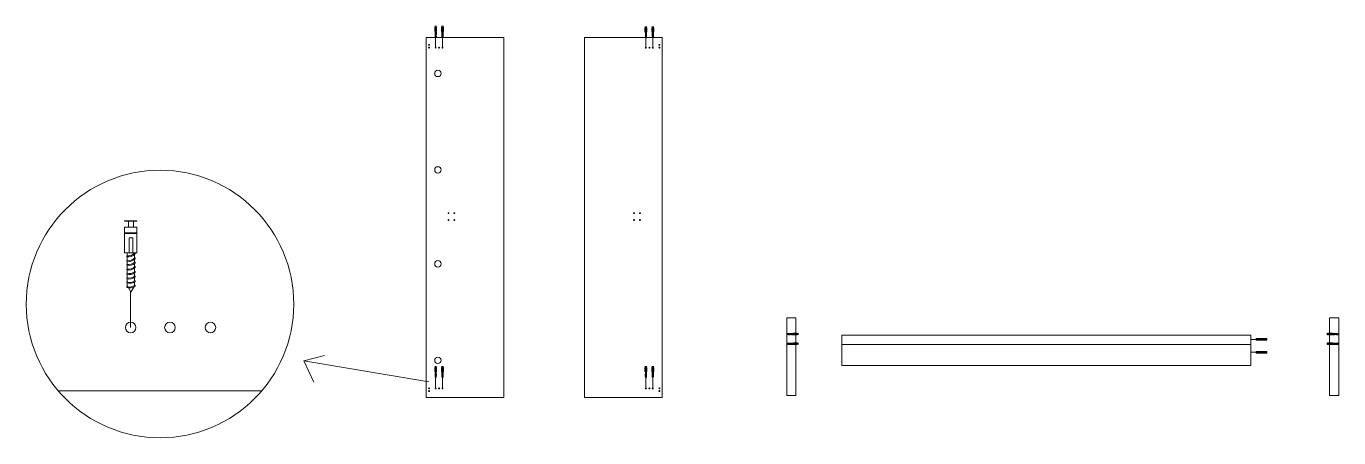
# Model space of a CAD drawing. Header units: inches. Extents: x 157 to 1857, y 42 to 911.
# Drawn here: x 1215 to 1857, y 710 to 911 of the extents above; entities that cross this region are included whole.
import ezdxf

# ---------------------------------------------------------------- set-up
doc = ezdxf.new("R2010")
doc.units = ezdxf.units.IN
doc.header["$MEASUREMENT"] = 0
doc.linetypes.add('HIDDEN', pattern=[0.375, 0.25, -0.125])
doc.layers.add('Arredi', color=3, linetype='Continuous', lineweight=15)
doc.layers.add('Tratteggi', color=3, linetype='HIDDEN', lineweight=15)

msp = doc.modelspace()

# ---------------------------------------------------------------- linework, layer by layer
at = {"layer": 'Arredi'}
for p, q in [((1414.628, 908.181), (1414.628, 908.248)), ((1414.628, 907.837), (1414.628, 907.902)), ((1414.628, 907.517), (1414.628, 907.582)), ((1414.628, 907.151), (1414.628, 907.217)), ((1414.628, 906.83), (1414.628, 906.892)), ((1414.628, 906.462), (1414.628, 906.526)), ((1414.628, 906.153), (1414.628, 906.213)), ((1414.628, 905.784), (1414.628, 905.846)), ((1414.662, 905.923), (1414.714, 905.824)), ((1414.753, 905.75), (1414.933, 905.41)), ((1414.933, 905.41), (1415.177, 905.812)), ((1414.935, 900.292), (1414.933, 905.41)), ((1415.276, 908.412), (1415.276, 908.491)), ((1415.276, 908.012), (1415.276, 908.115)), ((1415.276, 907.688), (1415.276, 907.792)), ((1415.276, 907.34), (1415.276, 907.445)), ((1415.276, 906.944), (1415.276, 907.042)), ((1415.276, 906.593), (1415.276, 906.692)), ((1415.276, 906.225), (1415.276, 906.319)), ((1415.276, 905.873), (1415.276, 905.968)), ((1415.335, 908.491), (1415.335, 908.491)), ((1417.982, 908.181), (1417.982, 908.248)), ((1417.982, 907.837), (1417.982, 907.902)), ((1417.982, 907.517), (1417.982, 907.582)), ((1417.982, 907.151), (1417.982, 907.217)), ((1417.982, 906.83), (1417.982, 906.892)), ((1417.982, 906.462), (1417.982, 906.526)), ((1417.982, 906.153), (1417.982, 906.213)), ((1417.982, 905.784), (1417.982, 905.846)), ((1418.017, 905.923), (1418.069, 905.824)), ((1418.108, 905.75), (1418.288, 905.41)), ((1418.288, 905.41), (1418.531, 905.812)), ((1418.29, 900.292), (1418.288, 905.41)), ((1418.631, 908.412), (1418.631, 908.491)), ((1418.631, 908.012), (1418.631, 908.115)), ((1418.631, 907.688), (1418.631, 907.792)), ((1418.631, 907.34), (1418.631, 907.445)), ((1418.631, 906.944), (1418.631, 907.042)), ((1418.631, 906.593), (1418.631, 906.692)), ((1418.631, 906.225), (1418.631, 906.319)), ((1418.631, 905.873), (1418.631, 905.968)), ((1418.69, 908.491), (1418.69, 908.491)), ((1517.449, 907.958), (1517.449, 908.025)), ((1517.449, 907.614), (1517.449, 907.679)), ((1517.449, 907.294), (1517.449, 907.359)), ((1517.449, 906.928), (1517.449, 906.993)), ((1517.449, 906.606), (1517.449, 906.669)), ((1517.449, 906.239), (1517.449, 906.302)), ((1517.449, 905.929), (1517.449, 905.99)), ((1517.449, 905.561), (1517.449, 905.622)), ((1517.483, 905.7), (1517.535, 905.601)), ((1517.574, 905.527), (1517.754, 905.187)), ((1517.754, 905.187), (1517.998, 905.589)), ((1517.756, 900.068), (1517.754, 905.187)), ((1518.097, 908.188), (1518.097, 908.268)), ((1518.097, 907.788), (1518.097, 907.892)), ((1518.097, 907.465), (1518.097, 907.568)), ((1518.097, 907.116), (1518.097, 907.221)), ((1518.097, 906.721), (1518.097, 906.819)), ((1518.097, 906.37), (1518.097, 906.469)), ((1518.097, 906.002), (1518.097, 906.096)), ((1518.097, 905.649), (1518.097, 905.745)), ((1518.156, 908.268), (1518.156, 908.268)), ((1520.803, 907.958), (1520.803, 908.025)), ((1520.803, 907.614), (1520.803, 907.679)), ((1520.803, 907.294), (1520.803, 907.359)), ((1520.803, 906.928), (1520.803, 906.993)), ((1520.803, 906.606), (1520.803, 906.669)), ((1520.803, 906.239), (1520.803, 906.302)), ((1520.803, 905.929), (1520.803, 905.99)), ((1520.803, 905.561), (1520.803, 905.622)), ((1520.838, 905.7), (1520.89, 905.601)), ((1520.929, 905.527), (1521.108, 905.187)), ((1521.108, 905.187), (1521.352, 905.589)), ((1521.111, 900.068), (1521.108, 905.187)), ((1521.452, 908.188), (1521.452, 908.268)), ((1521.452, 907.788), (1521.452, 907.892)), ((1521.452, 907.465), (1521.452, 907.568)), ((1521.452, 907.116), (1521.452, 907.221)), ((1521.452, 906.721), (1521.452, 906.819)), ((1521.452, 906.37), (1521.452, 906.469)), ((1521.452, 906.002), (1521.452, 906.096)), ((1521.452, 905.649), (1521.452, 905.745)), ((1521.51, 908.268), (1521.51, 908.268)), ((1263.863, 798.243), (1263.863, 798.664)), ((1263.863, 796.088), (1263.863, 796.496)), ((1267.929, 799.689), (1267.929, 800.188)), ((1267.929, 797.181), (1267.929, 797.831)), ((1268.297, 800.188), (1268.297, 800.187)), ((1263.863, 794.083), (1263.863, 794.49)), ((1263.863, 791.786), (1263.863, 792.198)), ((1263.863, 789.772), (1263.863, 790.165)), ((1267.929, 795.155), (1267.929, 795.802)), ((1267.929, 792.969), (1267.929, 793.628)), ((1267.929, 790.49), (1267.929, 791.102)), ((1263.863, 787.469), (1263.863, 787.866)), ((1263.863, 785.528), (1263.863, 785.907)), ((1263.863, 783.218), (1263.863, 783.603)), ((1264.079, 784.087), (1264.407, 783.466)), ((1265.777, 780.872), (1267.306, 783.395)), ((1267.929, 788.289), (1267.929, 788.91)), ((1267.929, 785.983), (1267.929, 786.574)), ((1267.929, 783.772), (1267.929, 784.371)), ((1264.65, 783.006), (1265.777, 780.872)), ((1265.77, 763.638), (1265.77, 781.046)), ((1816.147, 757.822), (1813.606, 757.822)), ((1821.358, 758.185), (1816.147, 758.185)), ((1821.358, 758.015), (1816.147, 758.015)), ((1821.358, 757.874), (1816.147, 757.874)), ((1821.358, 757.742), (1816.147, 757.742)), ((1821.358, 757.597), (1816.147, 757.597)), ((1816.147, 751.547), (1813.606, 751.547)), ((1821.358, 757.412), (1816.147, 757.412)), ((1821.358, 751.858), (1816.147, 751.858)), ((1821.358, 751.689), (1816.147, 751.689)), ((1821.358, 751.547), (1816.147, 751.547)), ((1821.358, 751.415), (1816.147, 751.415)), ((1821.358, 751.27), (1816.147, 751.27)), ((1821.358, 751.085), (1816.147, 751.085)), ((1350.527, 747.288), (1360.545, 749.903)), ((1411.628, 737.05), (1350.527, 747.288)), ((1350.527, 747.288), (1355.318, 736.832)), ((1414.628, 741.745), (1414.628, 741.812)), ((1414.628, 741.402), (1414.628, 741.467)), ((1414.628, 741.082), (1414.628, 741.147)), ((1414.628, 740.715), (1414.628, 740.781)), ((1414.628, 740.394), (1414.628, 740.457)), ((1414.628, 740.027), (1414.628, 740.09)), ((1414.628, 739.717), (1414.628, 739.778)), ((1414.628, 739.349), (1414.628, 739.41)), ((1414.662, 739.487), (1414.714, 739.388)), ((1414.753, 739.315), (1414.933, 738.974)), ((1414.933, 738.974), (1415.177, 739.377)), ((1414.935, 733.856), (1414.933, 738.974)), ((1415.276, 741.976), (1415.276, 742.055)), ((1415.276, 741.576), (1415.276, 741.679)), ((1415.276, 741.253), (1415.276, 741.356)), ((1415.276, 740.904), (1415.276, 741.009)), ((1415.276, 740.508), (1415.276, 740.606)), ((1415.276, 740.157), (1415.276, 740.257)), ((1415.276, 739.79), (1415.276, 739.884)), ((1415.276, 739.437), (1415.276, 739.532)), ((1415.335, 742.055), (1415.335, 742.055)), ((1417.982, 741.745), (1417.982, 741.812)), ((1417.982, 741.402), (1417.982, 741.467)), ((1417.982, 741.082), (1417.982, 741.147)), ((1417.982, 740.715), (1417.982, 740.781)), ((1417.982, 740.394), (1417.982, 740.457)), ((1417.982, 740.027), (1417.982, 740.09)), ((1417.982, 739.717), (1417.982, 739.778)), ((1417.982, 739.349), (1417.982, 739.41)), ((1418.017, 739.487), (1418.069, 739.388)), ((1418.108, 739.315), (1418.287, 738.974)), ((1418.287, 738.974), (1418.531, 739.377)), ((1418.29, 733.856), (1418.287, 738.974)), ((1418.631, 741.976), (1418.631, 742.055)), ((1418.631, 741.576), (1418.631, 741.679)), ((1418.631, 741.253), (1418.631, 741.356)), ((1418.631, 740.904), (1418.631, 741.009)), ((1418.631, 740.508), (1418.631, 740.606)), ((1418.631, 740.157), (1418.631, 740.257)), ((1418.631, 739.79), (1418.631, 739.884)), ((1418.631, 739.437), (1418.631, 739.532)), ((1418.689, 742.055), (1418.689, 742.055)), ((1517.47, 741.745), (1517.47, 741.812)), ((1517.47, 741.402), (1517.47, 741.467)), ((1517.47, 741.082), (1517.47, 741.147)), ((1517.47, 740.715), (1517.47, 740.781)), ((1517.47, 740.394), (1517.47, 740.457)), ((1517.47, 740.027), (1517.47, 740.09)), ((1517.47, 739.717), (1517.47, 739.778)), ((1517.47, 739.349), (1517.47, 739.41)), ((1517.505, 739.487), (1517.557, 739.388)), ((1517.596, 739.315), (1517.776, 738.974)), ((1517.776, 738.974), (1518.02, 739.377)), ((1517.778, 733.856), (1517.776, 738.974)), ((1518.119, 741.976), (1518.119, 742.055)), ((1518.119, 741.576), (1518.119, 741.679)), ((1518.119, 741.253), (1518.119, 741.356)), ((1518.119, 740.904), (1518.119, 741.009)), ((1518.119, 740.508), (1518.119, 740.606)), ((1518.119, 740.157), (1518.119, 740.257)), ((1518.119, 739.79), (1518.119, 739.884)), ((1518.119, 739.437), (1518.119, 739.532)), ((1518.178, 742.055), (1518.178, 742.055)), ((1520.825, 741.745), (1520.825, 741.812)), ((1520.825, 741.402), (1520.825, 741.467)), ((1520.825, 741.082), (1520.825, 741.147)), ((1520.825, 740.715), (1520.825, 740.781)), ((1520.825, 740.394), (1520.825, 740.457)), ((1520.825, 740.027), (1520.825, 740.09)), ((1520.825, 739.717), (1520.825, 739.778)), ((1520.825, 739.349), (1520.825, 739.41)), ((1520.86, 739.487), (1520.912, 739.388)), ((1520.951, 739.315), (1521.13, 738.974)), ((1521.13, 738.974), (1521.374, 739.377)), ((1521.133, 733.856), (1521.13, 738.974)), ((1521.474, 741.976), (1521.474, 742.055)), ((1521.474, 741.576), (1521.474, 741.679)), ((1521.474, 741.253), (1521.474, 741.356)), ((1521.474, 740.904), (1521.474, 741.009)), ((1521.474, 740.508), (1521.474, 740.606)), ((1521.474, 740.157), (1521.474, 740.257)), ((1521.474, 739.79), (1521.474, 739.884)), ((1521.474, 739.437), (1521.474, 739.532)), ((1521.532, 742.055), (1521.532, 742.055)), ((1230.371, 732.646), (1329.876, 732.646))]:
    msp.add_line(p, q, dxfattribs=at)
at = {"layer": 'Arredi', "color": 0}
for points in [[(1410.289, 729.452), (1410.289, 905.452), (1448.289, 905.452), (1448.289, 729.452)], [(1525.757, 729.452), (1525.757, 905.452), (1487.757, 905.452), (1487.757, 729.452)]]:
    msp.add_lwpolyline(points, close=True, dxfattribs=at)
at = {"layer": 'Arredi'}
for points in [[(1414.458, 910.96), (1415.4, 910.96), (1415.4, 910.995), (1414.458, 910.995)], [(1414.458, 910.478), (1415.4, 910.478), (1415.4, 908.491), (1414.458, 908.491)], [(1414.458, 909.997), (1415.4, 909.997), (1415.4, 910.038), (1414.458, 910.038)], [(1415.144, 910.478), (1414.754, 910.478), (1414.754, 910.96), (1415.144, 910.96)], [(1414.806, 908.491), (1415.103, 908.491), (1415.103, 909.648), (1414.806, 909.648)], [(1417.813, 910.96), (1418.755, 910.96), (1418.755, 910.995), (1417.813, 910.995)], [(1417.813, 910.478), (1418.755, 910.478), (1418.755, 908.491), (1417.813, 908.491)], [(1417.813, 909.997), (1418.755, 909.997), (1418.755, 910.038), (1417.813, 910.038)], [(1418.498, 910.478), (1418.109, 910.478), (1418.109, 910.96), (1418.498, 910.96)], [(1418.161, 908.491), (1418.458, 908.491), (1418.458, 909.648), (1418.161, 909.648)], [(1517.279, 910.737), (1518.221, 910.737), (1518.221, 910.772), (1517.279, 910.772)], [(1517.279, 910.254), (1518.221, 910.254), (1518.221, 908.268), (1517.279, 908.268)], [(1517.279, 909.773), (1518.221, 909.773), (1518.221, 909.814), (1517.279, 909.814)], [(1517.965, 910.254), (1517.575, 910.254), (1517.575, 910.737), (1517.965, 910.737)], [(1517.627, 908.268), (1517.924, 908.268), (1517.924, 909.425), (1517.627, 909.425)], [(1520.634, 910.737), (1521.576, 910.737), (1521.576, 910.772), (1520.634, 910.772)], [(1520.634, 910.254), (1521.576, 910.254), (1521.576, 908.268), (1520.634, 908.268)], [(1520.634, 909.773), (1521.576, 909.773), (1521.576, 909.814), (1520.634, 909.814)], [(1521.319, 910.254), (1520.93, 910.254), (1520.93, 910.737), (1521.319, 910.737)], [(1520.982, 908.268), (1521.279, 908.268), (1521.279, 909.425), (1520.982, 909.425)], [(1262.8, 815.663), (1268.708, 815.663), (1268.708, 815.885), (1262.8, 815.885)], [(1267.098, 812.641), (1264.657, 812.641), (1264.657, 815.663), (1267.098, 815.663)], [(1262.8, 812.641), (1268.708, 812.641), (1268.708, 800.188), (1262.8, 800.188)], [(1262.8, 809.625), (1268.708, 809.625), (1268.708, 809.882), (1262.8, 809.882)], [(1264.982, 800.188), (1266.846, 800.188), (1266.846, 807.441), (1264.982, 807.441)], [(1586.656, 768.37), (1586.656, 730.37), (1591.156, 730.37), (1591.156, 768.37)], [(1856.607, 768.37), (1856.607, 730.37), (1852.107, 730.37), (1852.107, 768.37)], [(1591.261, 760.922), (1591.261, 759.979), (1591.302, 759.979), (1591.302, 760.922)], [(1591.742, 760.236), (1591.742, 760.626), (1592.224, 760.626), (1592.224, 760.236)], [(1592.224, 760.922), (1592.224, 759.979), (1592.259, 759.979), (1592.259, 760.922)], [(1613.606, 755.335), (1813.606, 755.335), (1813.606, 759.835), (1613.606, 759.835)], [(1613.606, 759.835), (1813.606, 759.835), (1813.606, 745.033), (1613.606, 745.033)], [(1816.147, 757.412), (1821.358, 757.412), (1821.358, 758.185), (1816.147, 758.185)], [(1851.039, 760.922), (1851.039, 759.979), (1851.003, 759.979), (1851.003, 760.922)], [(1851.521, 760.236), (1851.521, 760.626), (1851.039, 760.626), (1851.039, 760.236)], [(1852.002, 760.922), (1852.002, 759.979), (1851.961, 759.979), (1851.961, 760.922)], [(1591.261, 756.183), (1591.261, 755.241), (1591.302, 755.241), (1591.302, 756.183)], [(1591.742, 755.497), (1591.742, 755.887), (1592.224, 755.887), (1592.224, 755.497)], [(1592.224, 756.183), (1592.224, 755.241), (1592.259, 755.241), (1592.259, 756.183)], [(1816.147, 751.085), (1821.358, 751.085), (1821.358, 751.858), (1816.147, 751.858)], [(1851.039, 756.183), (1851.039, 755.241), (1851.003, 755.241), (1851.003, 756.183)], [(1851.521, 755.497), (1851.521, 755.887), (1851.039, 755.887), (1851.039, 755.497)], [(1852.002, 756.183), (1852.002, 755.241), (1851.961, 755.241), (1851.961, 756.183)], [(1414.458, 744.524), (1415.4, 744.524), (1415.4, 744.56), (1414.458, 744.56)], [(1414.458, 744.042), (1415.4, 744.042), (1415.4, 742.055), (1414.458, 742.055)], [(1414.458, 743.561), (1415.4, 743.561), (1415.4, 743.602), (1414.458, 743.602)], [(1415.144, 744.042), (1414.754, 744.042), (1414.754, 744.524), (1415.144, 744.524)], [(1414.806, 742.055), (1415.103, 742.055), (1415.103, 743.213), (1414.806, 743.213)], [(1417.813, 744.524), (1418.755, 744.524), (1418.755, 744.56), (1417.813, 744.56)], [(1417.813, 744.042), (1418.755, 744.042), (1418.755, 742.055), (1417.813, 742.055)], [(1417.813, 743.561), (1418.755, 743.561), (1418.755, 743.602), (1417.813, 743.602)], [(1418.498, 744.042), (1418.109, 744.042), (1418.109, 744.524), (1418.498, 744.524)], [(1418.161, 742.055), (1418.458, 742.055), (1418.458, 743.213), (1418.161, 743.213)], [(1517.301, 744.524), (1518.243, 744.524), (1518.243, 744.56), (1517.301, 744.56)], [(1517.301, 744.042), (1518.243, 744.042), (1518.243, 742.055), (1517.301, 742.055)], [(1517.301, 743.561), (1518.243, 743.561), (1518.243, 743.602), (1517.301, 743.602)], [(1517.986, 744.042), (1517.597, 744.042), (1517.597, 744.524), (1517.986, 744.524)], [(1517.649, 742.055), (1517.946, 742.055), (1517.946, 743.213), (1517.649, 743.213)], [(1520.655, 744.524), (1521.598, 744.524), (1521.598, 744.56), (1520.655, 744.56)], [(1520.655, 744.042), (1521.598, 744.042), (1521.598, 742.055), (1520.655, 742.055)], [(1520.655, 743.561), (1521.598, 743.561), (1521.598, 743.602), (1520.655, 743.602)], [(1521.341, 744.042), (1520.952, 744.042), (1520.952, 744.524), (1521.341, 744.524)], [(1521.004, 742.055), (1521.301, 742.055), (1521.301, 743.213), (1521.004, 743.213)]]:
    msp.add_lwpolyline(points, close=True, dxfattribs=at)
for points in [[(1414.662, 908.244), (1414.662, 908.491), (1415.244, 908.491), (1415.244, 908.481)], [(1414.662, 907.896), (1414.662, 908.176)], [(1414.662, 907.576), (1414.662, 907.83)], [(1414.662, 907.211), (1414.662, 907.509)], [(1414.662, 906.883), (1414.662, 907.144)], [(1414.662, 906.518), (1414.662, 906.819)], [(1414.662, 906.202), (1414.662, 906.453)], [(1414.662, 905.923), (1414.662, 906.14)], [(1415.244, 908.376), (1415.244, 908.082)], [(1415.244, 907.982), (1415.244, 907.758)], [(1415.244, 907.659), (1415.244, 907.41)], [(1415.244, 907.309), (1415.244, 907.015)], [(1415.244, 906.92), (1415.244, 906.663)], [(1415.244, 906.567), (1415.244, 906.296)], [(1415.244, 906.204), (1415.244, 905.943)], [(1418.017, 908.244), (1418.017, 908.491), (1418.598, 908.491), (1418.598, 908.481)], [(1418.017, 907.896), (1418.017, 908.176)], [(1418.017, 907.576), (1418.017, 907.83)], [(1418.017, 907.211), (1418.017, 907.509)], [(1418.017, 906.883), (1418.017, 907.144)], [(1418.017, 906.518), (1418.017, 906.819)], [(1418.017, 906.202), (1418.017, 906.453)], [(1418.017, 905.923), (1418.017, 906.14)], [(1418.598, 908.376), (1418.598, 908.082)], [(1418.598, 907.982), (1418.598, 907.758)], [(1418.598, 907.659), (1418.598, 907.41)], [(1418.598, 907.309), (1418.598, 907.015)], [(1418.598, 906.92), (1418.598, 906.663)], [(1418.598, 906.567), (1418.598, 906.296)], [(1418.598, 906.204), (1418.598, 905.943)], [(1517.483, 908.021), (1517.483, 908.268), (1518.065, 908.268), (1518.065, 908.258)], [(1517.483, 907.673), (1517.483, 907.952)], [(1517.483, 907.353), (1517.483, 907.606)], [(1517.483, 906.988), (1517.483, 907.286)], [(1517.483, 906.66), (1517.483, 906.921)], [(1517.483, 906.294), (1517.483, 906.596)], [(1517.483, 905.979), (1517.483, 906.229)], [(1517.483, 905.7), (1517.483, 905.917)], [(1518.065, 908.153), (1518.065, 907.858)], [(1518.065, 907.759), (1518.065, 907.535)], [(1518.065, 907.436), (1518.065, 907.186)], [(1518.065, 907.085), (1518.065, 906.791)], [(1518.065, 906.697), (1518.065, 906.44)], [(1518.065, 906.344), (1518.065, 906.073)], [(1518.065, 905.981), (1518.065, 905.72)], [(1520.838, 908.021), (1520.838, 908.268), (1521.419, 908.268), (1521.419, 908.258)], [(1520.838, 907.673), (1520.838, 907.952)], [(1520.838, 907.353), (1520.838, 907.606)], [(1520.838, 906.988), (1520.838, 907.286)], [(1520.838, 906.66), (1520.838, 906.921)], [(1520.838, 906.294), (1520.838, 906.596)], [(1520.838, 905.979), (1520.838, 906.229)], [(1520.838, 905.7), (1520.838, 905.917)], [(1521.419, 908.153), (1521.419, 907.858)], [(1521.419, 907.759), (1521.419, 907.535)], [(1521.419, 907.436), (1521.419, 907.186)], [(1521.419, 907.085), (1521.419, 906.791)], [(1521.419, 906.697), (1521.419, 906.44)], [(1521.419, 906.344), (1521.419, 906.073)], [(1521.419, 905.981), (1521.419, 905.72)], [(1264.079, 798.64), (1264.079, 800.188), (1267.725, 800.188), (1267.725, 800.126)], [(1264.079, 796.458), (1264.079, 798.209)], [(1264.079, 794.451), (1264.079, 796.04)], [(1267.725, 799.467), (1267.725, 797.621)], [(1267.725, 796.996), (1267.725, 795.595)], [(1264.079, 792.164), (1264.079, 794.034)], [(1264.079, 790.11), (1264.079, 791.742)], [(1264.079, 787.816), (1264.079, 789.707)], [(1267.725, 794.972), (1267.725, 793.408)], [(1267.725, 792.775), (1267.725, 790.931)], [(1267.725, 790.338), (1267.725, 788.73)], [(1264.079, 785.839), (1264.079, 787.409)], [(1264.079, 784.087), (1264.079, 785.448)], [(1267.725, 788.128), (1267.725, 786.426)], [(1267.725, 785.851), (1267.725, 784.214)], [(1591.156, 760.922), (1591.742, 760.922), (1591.742, 759.979), (1591.156, 759.979)], [(1852.107, 760.922), (1851.521, 760.922), (1851.521, 759.979), (1852.107, 759.979)], [(1591.156, 756.183), (1591.742, 756.183), (1591.742, 755.241), (1591.156, 755.241)], [(1852.107, 756.183), (1851.521, 756.183), (1851.521, 755.241), (1852.107, 755.241)], [(1414.662, 741.809), (1414.662, 742.055), (1415.244, 742.055), (1415.244, 742.046)], [(1414.662, 741.461), (1414.662, 741.74)], [(1414.662, 741.14), (1414.662, 741.394)], [(1414.662, 740.776), (1414.662, 741.074)], [(1414.662, 740.448), (1414.662, 740.708)], [(1414.662, 740.082), (1414.662, 740.384)], [(1414.662, 739.767), (1414.662, 740.017)], [(1414.662, 739.487), (1414.662, 739.704)], [(1415.244, 741.941), (1415.244, 741.646)], [(1415.244, 741.546), (1415.244, 741.323)], [(1415.244, 741.223), (1415.244, 740.974)], [(1415.244, 740.873), (1415.244, 740.579)], [(1415.244, 740.484), (1415.244, 740.228)], [(1415.244, 740.132), (1415.244, 739.86)], [(1415.244, 739.769), (1415.244, 739.507)], [(1418.017, 741.809), (1418.017, 742.055), (1418.598, 742.055), (1418.598, 742.046)], [(1418.017, 741.461), (1418.017, 741.74)], [(1418.017, 741.14), (1418.017, 741.394)], [(1418.017, 740.776), (1418.017, 741.074)], [(1418.017, 740.448), (1418.017, 740.708)], [(1418.017, 740.082), (1418.017, 740.384)], [(1418.017, 739.767), (1418.017, 740.017)], [(1418.017, 739.487), (1418.017, 739.704)], [(1418.598, 741.941), (1418.598, 741.646)], [(1418.598, 741.546), (1418.598, 741.323)], [(1418.598, 741.223), (1418.598, 740.974)], [(1418.598, 740.873), (1418.598, 740.579)], [(1418.598, 740.484), (1418.598, 740.228)], [(1418.598, 740.132), (1418.598, 739.86)], [(1418.598, 739.769), (1418.598, 739.507)], [(1517.505, 741.809), (1517.505, 742.055), (1518.086, 742.055), (1518.086, 742.046)], [(1517.505, 741.461), (1517.505, 741.74)], [(1517.505, 741.14), (1517.505, 741.394)], [(1517.505, 740.776), (1517.505, 741.074)], [(1517.505, 740.448), (1517.505, 740.708)], [(1517.505, 740.082), (1517.505, 740.384)], [(1517.505, 739.767), (1517.505, 740.017)], [(1517.505, 739.487), (1517.505, 739.704)], [(1518.086, 741.941), (1518.086, 741.646)], [(1518.086, 741.546), (1518.086, 741.323)], [(1518.086, 741.223), (1518.086, 740.974)], [(1518.086, 740.873), (1518.086, 740.579)], [(1518.086, 740.484), (1518.086, 740.228)], [(1518.086, 740.132), (1518.086, 739.86)], [(1518.086, 739.769), (1518.086, 739.507)], [(1520.86, 741.809), (1520.86, 742.055), (1521.441, 742.055), (1521.441, 742.046)], [(1520.86, 741.461), (1520.86, 741.74)], [(1520.86, 741.14), (1520.86, 741.394)], [(1520.86, 740.776), (1520.86, 741.074)], [(1520.86, 740.448), (1520.86, 740.708)], [(1520.86, 740.082), (1520.86, 740.384)], [(1520.86, 739.767), (1520.86, 740.017)], [(1520.86, 739.487), (1520.86, 739.704)], [(1521.441, 741.941), (1521.441, 741.646)], [(1521.441, 741.546), (1521.441, 741.323)], [(1521.441, 741.223), (1521.441, 740.974)], [(1521.441, 740.873), (1521.441, 740.579)], [(1521.441, 740.484), (1521.441, 740.228)], [(1521.441, 740.132), (1521.441, 739.86)], [(1521.441, 739.769), (1521.441, 739.507)]]:
    msp.add_lwpolyline(points, dxfattribs=at)
at = {"layer": 'Arredi', "color": 0}
for centre, radius in [((1411.695, 901.882), 0.223), ((1411.695, 900.549), 0.223), ((1414.935, 900.515), 0.223), ((1416.588, 900.515), 0.223), ((1418.29, 900.515), 0.223), ((1517.756, 900.515), 0.223), ((1519.457, 900.515), 0.223), ((1521.11, 900.515), 0.223), ((1524.35, 901.882), 0.223), ((1524.35, 900.549), 0.223), ((1416.036, 887.92), 1.579), ((1416.036, 840.725), 1.579), ((1421.194, 819.554), 0.223), ((1421.194, 816.199), 0.223), ((1424.067, 819.554), 0.223), ((1424.067, 816.199), 0.223), ((1511.979, 819.554), 0.223), ((1511.979, 816.199), 0.223), ((1514.851, 819.554), 0.223), ((1514.851, 816.199), 0.223), ((1416.036, 794.772), 1.579), ((1416.036, 747.576), 1.579), ((1411.695, 733.875), 0.223), ((1411.695, 732.543), 0.223), ((1414.935, 733.856), 0.223), ((1416.588, 733.856), 0.223), ((1418.29, 733.856), 0.223), ((1517.756, 733.856), 0.223), ((1519.457, 733.856), 0.223), ((1521.11, 733.856), 0.223), ((1524.35, 733.875), 0.223), ((1524.35, 732.543), 0.223)]:
    msp.add_circle(centre, radius, dxfattribs=at)
at = {"layer": 'Arredi'}
for centre, radius in [((1280.124, 775.122), 65.418), ((1265.77, 763.638), 2.596), ((1284.996, 763.638), 2.596), ((1304.779, 763.638), 2.596)]:
    msp.add_circle(centre, radius, dxfattribs=at)
for centre, radius, start, end in [((1414.72, 908.933), 0.691, 262.29562, 320.25391), ((1414.751, 908.861), 0.691, 259.731763, 319.437145), ((1414.764, 908.58), 0.691, 258.59175, 317.744307), ((1414.795, 908.508), 0.691, 255.995783, 314.103487), ((1414.767, 908.259), 0.691, 258.361488, 317.409854), ((1414.798, 908.187), 0.691, 255.763133, 313.790117), ((1414.753, 907.897), 0.691, 259.568168, 319.190284), ((1414.783, 907.825), 0.691, 256.98181, 315.454157), ((1414.816, 907.558), 0.691, 254.21762, 311.756437), ((1414.846, 907.486), 0.691, 251.567988, 308.445553), ((1414.801, 907.195), 0.691, 255.444744, 313.364423), ((1414.832, 907.123), 0.691, 252.811975, 309.974111), ((1414.854, 906.867), 0.691, 250.936067, 307.685501), ((1414.884, 906.795), 0.691, 248.233937, 304.550471), ((1414.839, 906.504), 0.691, 252.184537, 309.197652), ((1414.87, 906.432), 0.691, 249.503689, 306.001238), ((1418.075, 908.933), 0.691, 262.29562, 320.25391), ((1418.106, 908.861), 0.691, 259.731763, 319.437145), ((1418.119, 908.58), 0.691, 258.59175, 317.744307), ((1418.15, 908.508), 0.691, 255.995783, 314.103487), ((1418.122, 908.259), 0.691, 258.361488, 317.409854), ((1418.152, 908.187), 0.691, 255.763133, 313.790117), ((1418.107, 907.897), 0.691, 259.568168, 319.190284), ((1418.138, 907.825), 0.691, 256.98181, 315.454157), ((1418.17, 907.558), 0.691, 254.21762, 311.756437), ((1418.201, 907.486), 0.691, 251.567988, 308.445553), ((1418.156, 907.195), 0.691, 255.444744, 313.364423), ((1418.187, 907.123), 0.691, 252.811975, 309.974111), ((1418.208, 906.867), 0.691, 250.936067, 307.685501), ((1418.239, 906.795), 0.691, 248.233937, 304.550471), ((1418.194, 906.504), 0.691, 252.184537, 309.197652), ((1418.224, 906.432), 0.691, 249.503689, 306.001238), ((1517.541, 908.71), 0.691, 262.29562, 320.25391), ((1517.572, 908.638), 0.691, 259.731763, 319.437145), ((1517.585, 908.357), 0.691, 258.59175, 317.744307), ((1517.616, 908.285), 0.691, 255.995783, 314.103487), ((1517.588, 908.036), 0.691, 258.361488, 317.409854), ((1517.619, 907.964), 0.691, 255.763133, 313.790117), ((1517.574, 907.673), 0.691, 259.568168, 319.190284), ((1517.604, 907.601), 0.691, 256.98181, 315.454157), ((1517.637, 907.334), 0.691, 254.21762, 311.756437), ((1517.667, 907.262), 0.691, 251.567988, 308.445553), ((1517.622, 906.972), 0.691, 255.444744, 313.364423), ((1517.653, 906.9), 0.691, 252.811975, 309.974111), ((1517.674, 906.643), 0.691, 250.936067, 307.685501), ((1517.705, 906.571), 0.691, 248.233937, 304.550471), ((1517.66, 906.281), 0.691, 252.184537, 309.197652), ((1517.691, 906.209), 0.691, 249.503689, 306.001238), ((1520.896, 908.71), 0.691, 262.29562, 320.25391), ((1520.926, 908.638), 0.691, 259.731763, 319.437145), ((1520.94, 908.357), 0.691, 258.59175, 317.744307), ((1520.97, 908.285), 0.691, 255.995783, 314.103487), ((1520.943, 908.036), 0.691, 258.361488, 317.409854), ((1520.973, 907.964), 0.691, 255.763133, 313.790117), ((1520.928, 907.673), 0.691, 259.568168, 319.190284), ((1520.959, 907.601), 0.691, 256.98181, 315.454157), ((1520.991, 907.334), 0.691, 254.21762, 311.756437), ((1521.022, 907.262), 0.691, 251.567988, 308.445553), ((1520.977, 906.972), 0.691, 255.444744, 313.364423), ((1521.008, 906.9), 0.691, 252.811975, 309.974111), ((1521.029, 906.643), 0.691, 250.936067, 307.685501), ((1521.06, 906.571), 0.691, 248.233937, 304.550471), ((1521.015, 906.281), 0.691, 252.184537, 309.197652), ((1521.045, 906.209), 0.691, 249.503689, 306.001238), ((1264.444, 802.959), 4.334, 262.29562, 320.25391), ((1264.636, 802.508), 4.334, 259.731763, 319.437145), ((1264.721, 800.745), 4.334, 258.59175, 317.744307), ((1264.912, 800.294), 4.334, 255.995783, 314.103487), ((1264.738, 798.735), 4.334, 258.361488, 317.409854), ((1264.929, 798.284), 4.334, 255.763133, 313.790117), ((1264.648, 796.461), 4.334, 259.568168, 319.190284), ((1264.84, 796.009), 4.334, 256.98181, 315.454157), ((1265.042, 794.336), 4.334, 254.21762, 311.756437), ((1265.234, 793.885), 4.334, 251.567988, 308.445553), ((1264.953, 792.061), 4.334, 255.444744, 313.364423), ((1265.144, 791.61), 4.334, 252.811975, 309.974111), ((1265.279, 790.004), 4.334, 250.936067, 307.685501), ((1265.471, 789.553), 4.334, 248.233937, 304.550471), ((1265.189, 787.73), 4.334, 252.184537, 309.197652), ((1265.381, 787.279), 4.334, 249.503689, 306.001238), ((1414.72, 742.498), 0.691, 262.29562, 320.25391), ((1414.751, 742.426), 0.691, 259.731763, 319.437145), ((1414.764, 742.144), 0.691, 258.59175, 317.744307), ((1414.795, 742.072), 0.691, 255.995783, 314.103487), ((1414.767, 741.824), 0.691, 258.361488, 317.409854), ((1414.798, 741.752), 0.691, 255.763133, 313.790117), ((1414.753, 741.461), 0.691, 259.568168, 319.190284), ((1414.783, 741.389), 0.691, 256.98181, 315.454157), ((1414.816, 741.122), 0.691, 254.21762, 311.756437), ((1414.846, 741.05), 0.691, 251.567988, 308.445553), ((1414.801, 740.759), 0.691, 255.444744, 313.364423), ((1414.832, 740.687), 0.691, 252.811975, 309.974111), ((1414.853, 740.431), 0.691, 250.936067, 307.685501), ((1414.884, 740.359), 0.691, 248.233937, 304.550471), ((1414.839, 740.068), 0.691, 252.184537, 309.197652), ((1414.87, 739.996), 0.691, 249.503689, 306.001238), ((1418.075, 742.498), 0.691, 262.29562, 320.25391), ((1418.105, 742.426), 0.691, 259.731763, 319.437145), ((1418.119, 742.144), 0.691, 258.59175, 317.744307), ((1418.15, 742.072), 0.691, 255.995783, 314.103487), ((1418.122, 741.824), 0.691, 258.361488, 317.409854), ((1418.152, 741.752), 0.691, 255.763133, 313.790117), ((1418.107, 741.461), 0.691, 259.568168, 319.190284), ((1418.138, 741.389), 0.691, 256.98181, 315.454157), ((1418.17, 741.122), 0.691, 254.21762, 311.756437), ((1418.201, 741.05), 0.691, 251.567988, 308.445553), ((1418.156, 740.759), 0.691, 255.444744, 313.364423), ((1418.187, 740.687), 0.691, 252.811975, 309.974111), ((1418.208, 740.431), 0.691, 250.936067, 307.685501), ((1418.239, 740.359), 0.691, 248.233937, 304.550471), ((1418.194, 740.068), 0.691, 252.184537, 309.197652), ((1418.224, 739.996), 0.691, 249.503689, 306.001238), ((1517.563, 742.498), 0.691, 262.29562, 320.25391), ((1517.594, 742.426), 0.691, 259.731763, 319.437145), ((1517.607, 742.144), 0.691, 258.59175, 317.744307), ((1517.638, 742.072), 0.691, 255.995783, 314.103487), ((1517.61, 741.824), 0.691, 258.361488, 317.409854), ((1517.64, 741.752), 0.691, 255.763133, 313.790117), ((1517.596, 741.461), 0.691, 259.568168, 319.190284), ((1517.626, 741.389), 0.691, 256.98181, 315.454157), ((1517.659, 741.122), 0.691, 254.21762, 311.756437), ((1517.689, 741.05), 0.691, 251.567988, 308.445553), ((1517.644, 740.759), 0.691, 255.444744, 313.364423), ((1517.675, 740.687), 0.691, 252.811975, 309.974111), ((1517.696, 740.431), 0.691, 250.936067, 307.685501), ((1517.727, 740.359), 0.691, 248.233937, 304.550471), ((1517.682, 740.068), 0.691, 252.184537, 309.197652), ((1517.713, 739.996), 0.691, 249.503689, 306.001238), ((1520.918, 742.498), 0.691, 262.29562, 320.25391), ((1520.948, 742.426), 0.691, 259.731763, 319.437145), ((1520.962, 742.144), 0.691, 258.59175, 317.744307), ((1520.992, 742.072), 0.691, 255.995783, 314.103487), ((1520.965, 741.824), 0.691, 258.361488, 317.409854), ((1520.995, 741.752), 0.691, 255.763133, 313.790117), ((1520.95, 741.461), 0.691, 259.568168, 319.190284), ((1520.981, 741.389), 0.691, 256.98181, 315.454157), ((1521.013, 741.122), 0.691, 254.21762, 311.756437), ((1521.044, 741.05), 0.691, 251.567988, 308.445553), ((1520.999, 740.759), 0.691, 255.444744, 313.364423), ((1521.029, 740.687), 0.691, 252.811975, 309.974111), ((1521.051, 740.431), 0.691, 250.936067, 307.685501), ((1521.081, 740.359), 0.691, 248.233937, 304.550471), ((1521.037, 740.068), 0.691, 252.184537, 309.197652), ((1521.067, 739.996), 0.691, 249.503689, 306.001238)]:
    msp.add_arc(centre, radius, start, end, dxfattribs=at)
at = {"layer": 'Tratteggi'}
for p, q in [((1587.014, 760.627), (1586.674, 760.447)), ((1586.674, 760.447), (1587.076, 760.203)), ((1587.048, 760.752), (1587.11, 760.752)), ((1587.187, 760.718), (1587.088, 760.665)), ((1587.137, 760.104), (1587.232, 760.104)), ((1587.417, 760.752), (1587.477, 760.752)), ((1587.489, 760.104), (1587.584, 760.104)), ((1587.726, 760.752), (1587.79, 760.752)), ((1587.857, 760.104), (1587.956, 760.104)), ((1588.094, 760.752), (1588.156, 760.752)), ((1588.208, 760.104), (1588.306, 760.104)), ((1588.415, 760.752), (1588.481, 760.752)), ((1588.604, 760.104), (1588.709, 760.104)), ((1588.781, 760.752), (1588.846, 760.752)), ((1588.952, 760.104), (1589.056, 760.104)), ((1589.101, 760.752), (1589.166, 760.752)), ((1589.276, 760.104), (1589.379, 760.104)), ((1589.445, 760.752), (1589.512, 760.752)), ((1589.676, 760.104), (1589.755, 760.104)), ((1589.755, 760.045), (1589.755, 760.045)), ((1853.587, 760.104), (1853.508, 760.104)), ((1853.508, 760.045), (1853.508, 760.045)), ((1853.818, 760.752), (1853.751, 760.752)), ((1853.987, 760.104), (1853.884, 760.104)), ((1854.161, 760.752), (1854.096, 760.752)), ((1854.31, 760.104), (1854.207, 760.104)), ((1854.481, 760.752), (1854.416, 760.752)), ((1854.659, 760.104), (1854.554, 760.104)), ((1854.848, 760.752), (1854.782, 760.752)), ((1855.055, 760.104), (1854.957, 760.104)), ((1855.169, 760.752), (1855.106, 760.752)), ((1855.406, 760.104), (1855.307, 760.104)), ((1855.536, 760.752), (1855.473, 760.752)), ((1855.773, 760.104), (1855.679, 760.104)), ((1855.846, 760.752), (1855.786, 760.752)), ((1856.126, 760.104), (1856.031, 760.104)), ((1587.014, 755.888), (1586.674, 755.708)), ((1586.674, 755.708), (1587.076, 755.464)), ((1587.048, 756.013), (1587.11, 756.013)), ((1587.187, 755.979), (1587.088, 755.927)), ((1587.137, 755.365), (1587.232, 755.365)), ((1587.417, 756.013), (1587.477, 756.013)), ((1587.489, 755.365), (1587.584, 755.365)), ((1587.726, 756.013), (1587.79, 756.013)), ((1587.857, 755.365), (1587.956, 755.365)), ((1588.094, 756.013), (1588.156, 756.013)), ((1588.208, 755.365), (1588.306, 755.365)), ((1588.415, 756.013), (1588.481, 756.013)), ((1588.604, 755.365), (1588.709, 755.365)), ((1588.781, 756.013), (1588.846, 756.013)), ((1588.952, 755.365), (1589.056, 755.365)), ((1589.101, 756.013), (1589.166, 756.013)), ((1589.276, 755.365), (1589.379, 755.365)), ((1589.445, 756.013), (1589.512, 756.013)), ((1589.676, 755.365), (1589.755, 755.365)), ((1589.755, 755.306), (1589.755, 755.306)), ((1853.587, 755.365), (1853.508, 755.365)), ((1853.508, 755.306), (1853.508, 755.306)), ((1853.818, 756.013), (1853.751, 756.013)), ((1853.987, 755.365), (1853.884, 755.365)), ((1854.161, 756.013), (1854.096, 756.013)), ((1854.31, 755.365), (1854.207, 755.365)), ((1854.481, 756.013), (1854.416, 756.013)), ((1854.659, 755.365), (1854.554, 755.365)), ((1854.848, 756.013), (1854.782, 756.013)), ((1855.055, 755.365), (1854.957, 755.365)), ((1855.169, 756.013), (1855.106, 756.013)), ((1855.406, 755.365), (1855.307, 755.365)), ((1855.536, 756.013), (1855.473, 756.013)), ((1855.773, 755.365), (1855.679, 755.365)), ((1855.846, 756.013), (1855.786, 756.013)), ((1856.126, 755.365), (1856.031, 755.365)), ((1856.076, 755.979), (1856.175, 755.927)), ((1856.214, 756.013), (1856.153, 756.013)), ((1856.589, 755.708), (1856.186, 755.464)), ((1856.248, 755.888), (1856.589, 755.708))]:
    msp.add_line(p, q, dxfattribs=at)
for points in [[(1587.187, 760.718), (1587.404, 760.718)], [(1587.468, 760.136), (1587.207, 760.136)], [(1587.466, 760.718), (1587.717, 760.718)], [(1587.831, 760.136), (1587.56, 760.136)], [(1587.782, 760.718), (1588.083, 760.718)], [(1588.184, 760.136), (1587.927, 760.136)], [(1588.148, 760.718), (1588.408, 760.718)], [(1588.573, 760.136), (1588.279, 760.136)], [(1588.475, 760.718), (1588.774, 760.718)], [(1588.923, 760.136), (1588.674, 760.136)], [(1588.84, 760.718), (1589.094, 760.718)], [(1589.246, 760.136), (1589.023, 760.136)], [(1589.16, 760.718), (1589.44, 760.718)], [(1589.64, 760.136), (1589.346, 760.136)], [(1589.508, 760.718), (1589.755, 760.718), (1589.755, 760.136), (1589.745, 760.136)], [(1591.118, 759.979), (1589.755, 759.979), (1589.755, 760.922), (1591.118, 760.922)], [(1852.145, 759.979), (1853.508, 759.979), (1853.508, 760.922), (1852.145, 760.922)], [(1853.754, 760.718), (1853.508, 760.718), (1853.508, 760.136), (1853.517, 760.136)], [(1853.622, 760.136), (1853.917, 760.136)], [(1854.102, 760.718), (1853.823, 760.718)], [(1854.017, 760.136), (1854.24, 760.136)], [(1854.423, 760.718), (1854.169, 760.718)], [(1854.34, 760.136), (1854.589, 760.136)], [(1854.788, 760.718), (1854.489, 760.718)], [(1854.69, 760.136), (1854.984, 760.136)], [(1855.115, 760.718), (1854.855, 760.718)], [(1855.079, 760.136), (1855.335, 760.136)], [(1855.481, 760.718), (1855.179, 760.718)], [(1855.431, 760.136), (1855.703, 760.136)], [(1855.796, 760.718), (1855.546, 760.718)], [(1855.795, 760.136), (1856.056, 760.136)], [(1856.076, 760.718), (1855.859, 760.718)], [(1587.187, 755.979), (1587.404, 755.979)], [(1587.468, 755.397), (1587.207, 755.397)], [(1587.466, 755.979), (1587.717, 755.979)], [(1587.831, 755.397), (1587.56, 755.397)], [(1587.782, 755.979), (1588.083, 755.979)], [(1588.184, 755.397), (1587.927, 755.397)], [(1588.148, 755.979), (1588.408, 755.979)], [(1588.573, 755.397), (1588.279, 755.397)], [(1588.475, 755.979), (1588.774, 755.979)], [(1588.923, 755.397), (1588.674, 755.397)], [(1588.84, 755.979), (1589.094, 755.979)], [(1589.246, 755.397), (1589.023, 755.397)], [(1589.16, 755.979), (1589.44, 755.979)], [(1589.64, 755.397), (1589.346, 755.397)], [(1589.508, 755.979), (1589.755, 755.979), (1589.755, 755.397), (1589.745, 755.397)], [(1591.118, 755.241), (1589.755, 755.241), (1589.755, 756.183), (1591.118, 756.183)], [(1852.145, 755.241), (1853.508, 755.241), (1853.508, 756.183), (1852.145, 756.183)], [(1853.754, 755.979), (1853.508, 755.979), (1853.508, 755.397), (1853.517, 755.397)], [(1853.622, 755.397), (1853.917, 755.397)], [(1854.102, 755.979), (1853.823, 755.979)], [(1854.017, 755.397), (1854.24, 755.397)], [(1854.423, 755.979), (1854.169, 755.979)], [(1854.34, 755.397), (1854.589, 755.397)], [(1854.788, 755.979), (1854.489, 755.979)], [(1854.69, 755.397), (1854.984, 755.397)], [(1855.115, 755.979), (1854.855, 755.979)], [(1855.079, 755.397), (1855.335, 755.397)], [(1855.481, 755.979), (1855.179, 755.979)], [(1855.431, 755.397), (1855.703, 755.397)], [(1855.796, 755.979), (1855.546, 755.979)], [(1855.795, 755.397), (1856.056, 755.397)], [(1856.076, 755.979), (1855.859, 755.979)]]:
    msp.add_lwpolyline(points, dxfattribs=at)
for points in [[(1589.755, 760.574), (1589.755, 760.276), (1590.912, 760.276), (1590.912, 760.574)], [(1853.508, 760.574), (1853.508, 760.276), (1852.35, 760.276), (1852.35, 760.574)], [(1589.755, 755.835), (1589.755, 755.538), (1590.912, 755.538), (1590.912, 755.835)], [(1853.508, 755.835), (1853.508, 755.538), (1852.35, 755.538), (1852.35, 755.835)]]:
    msp.add_lwpolyline(points, close=True, dxfattribs=at)
for centre, start, end in [((1587.696, 760.51), 159.503689, 216.001238), ((1587.768, 760.541), 162.184537, 219.197652), ((1588.059, 760.496), 158.233937, 214.550471), ((1588.131, 760.526), 160.936067, 217.685501), ((1588.387, 760.548), 162.811975, 219.974111), ((1588.459, 760.578), 165.444744, 223.364423), ((1588.75, 760.534), 161.567988, 218.445553), ((1588.822, 760.564), 164.21762, 221.756437), ((1589.089, 760.596), 166.98181, 225.454157), ((1589.161, 760.627), 169.568168, 229.190284), ((1589.452, 760.582), 165.763133, 223.790117), ((1589.524, 760.613), 168.361488, 227.409854), ((1589.772, 760.585), 165.995783, 224.103487), ((1589.844, 760.615), 168.59175, 227.744307), ((1590.125, 760.629), 169.731763, 229.437145), ((1590.197, 760.659), 172.29562, 230.25391), ((1853.065, 760.659), 309.74609, 7.70438), ((1853.137, 760.629), 310.562855, 10.268237), ((1853.419, 760.615), 312.255693, 11.40825), ((1853.491, 760.585), 315.896513, 14.004217), ((1853.739, 760.613), 312.590146, 11.638512), ((1853.811, 760.582), 316.209883, 14.236867), ((1854.102, 760.627), 310.809716, 10.431832), ((1854.174, 760.596), 314.545843, 13.01819), ((1854.441, 760.564), 318.243563, 15.78238), ((1854.513, 760.534), 321.554447, 18.432012), ((1854.804, 760.578), 316.635577, 14.555256), ((1854.876, 760.548), 320.025889, 17.188025), ((1855.132, 760.526), 322.314499, 19.063933), ((1855.204, 760.496), 325.449529, 21.766063), ((1855.495, 760.541), 320.802348, 17.815463), ((1587.696, 755.771), 159.503689, 216.001238), ((1587.768, 755.802), 162.184537, 219.197652), ((1588.059, 755.757), 158.233937, 214.550471), ((1588.131, 755.788), 160.936067, 217.685501), ((1588.387, 755.809), 162.811975, 219.974111), ((1588.459, 755.84), 165.444744, 223.364423), ((1588.75, 755.795), 161.567988, 218.445553), ((1588.822, 755.825), 164.21762, 221.756437), ((1589.089, 755.858), 166.98181, 225.454157), ((1589.161, 755.888), 169.568168, 229.190284), ((1589.452, 755.843), 165.763133, 223.790117), ((1589.524, 755.874), 168.361488, 227.409854), ((1589.772, 755.846), 165.995783, 224.103487), ((1589.844, 755.877), 168.59175, 227.744307), ((1590.125, 755.89), 169.731763, 229.437145), ((1590.197, 755.921), 172.29562, 230.25391), ((1853.065, 755.921), 309.74609, 7.70438), ((1853.137, 755.89), 310.562855, 10.268237), ((1853.419, 755.877), 312.255693, 11.40825), ((1853.491, 755.846), 315.896513, 14.004217), ((1853.739, 755.874), 312.590146, 11.638512), ((1853.811, 755.843), 316.209883, 14.236867), ((1854.102, 755.888), 310.809716, 10.431832), ((1854.174, 755.858), 314.545843, 13.01819), ((1854.441, 755.825), 318.243563, 15.78238), ((1854.513, 755.795), 321.554447, 18.432012), ((1854.804, 755.84), 316.635577, 14.555256), ((1854.876, 755.809), 320.025889, 17.188025), ((1855.132, 755.788), 322.314499, 19.063933), ((1855.204, 755.757), 325.449529, 21.766063), ((1855.495, 755.802), 320.802348, 17.815463), ((1855.567, 755.771), 323.998762, 20.496311)]:
    msp.add_arc(centre, 0.691, start, end, dxfattribs=at)

doc.saveas('drawing.dxf')
